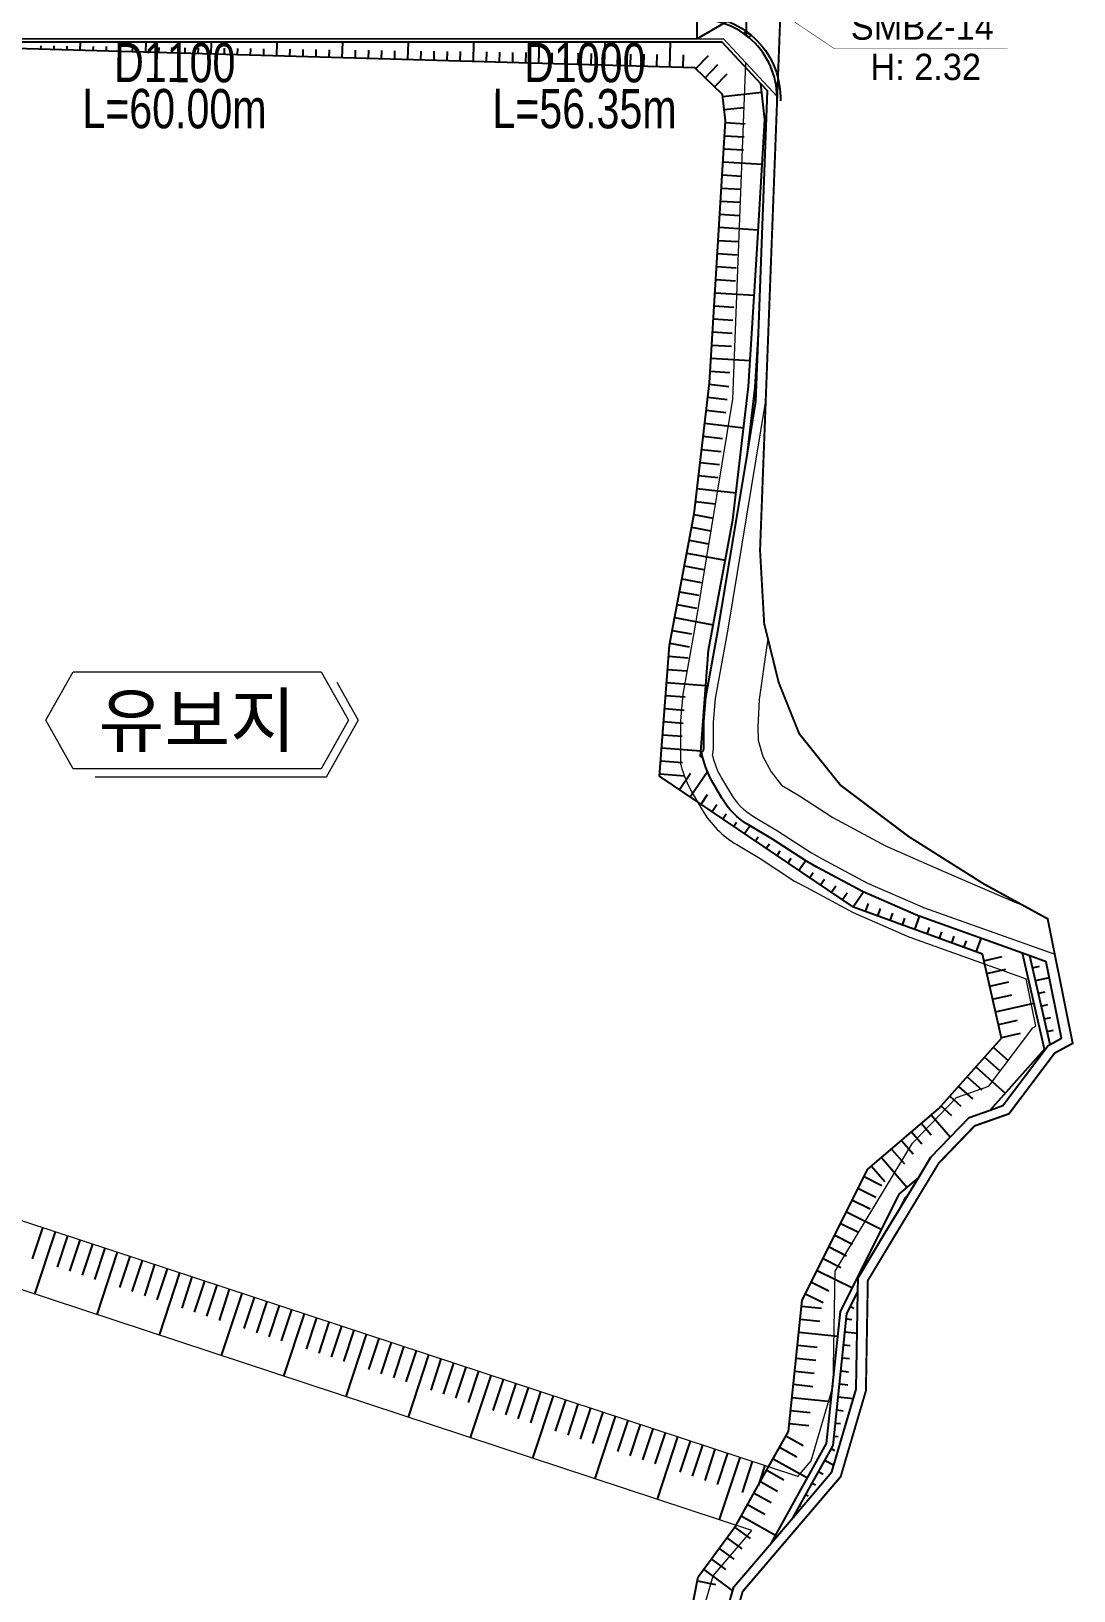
# Model space of a CAD drawing. Extents: x 230860 to 235519, y 342878 to 344985.
# Drawn here: x 232952.6 to 233111.7, y 343374.6 to 343612.6 of the extents above; entities that cross this region are included whole.
import ezdxf
from ezdxf.enums import TextEntityAlignment as Align

# ---------------------------------------------------------------- set-up
doc = ezdxf.new("R2010")
doc.units = 0
doc.linetypes.add('PHANTOM2', pattern=[1.25, 0.625, -0.125, 0.125, -0.125, 0.125, -0.125])
for name, color, linetype in [('##L형측구', 8, 'Continuous'), ('##보도', 3, 'Continuous'), ('#00_구역계_금회 변경(210413)', 1, 'Continuous'), ('CE-SLOP-FILL', 9, 'Continuous'), ('MN info M1', 2, 'Continuous'), ('storm_2호 우수받이', 1, 'Continuous'), ('storm_pipe dia_length', 7, 'Continuous'), ('도로시종점', 1, 'Continuous'), ('맨홀지시선', 7, 'Continuous')]:
    doc.layers.add(name, color=color, linetype=linetype)
doc.layers.add('00_도로_계획선', color=7, linetype='Continuous', lineweight=0)
doc.layers.add('블럭명', color=7, linetype='Continuous', lineweight=0)
doc.styles.get("Standard").update_dxf_attribs({"font": 'Dotum.TTF'})
doc.styles.add('스타일1', font='H2HDRM.TTF')

msp = doc.modelspace()

# ---------------------------------------------------------------- linework, layer by layer
at = {"layer": '##L형측구'}
msp.add_lwpolyline([(232454.108, 343318.9), (232683.01, 343101.521), (232765.343, 343189.233, 0.1907054), (232903.901, 343539.3), (232903.901, 343602.397, -0.4142136), (232916.401, 343614.897), (233054.416, 343614.897, -0.4253475), (233066.907, 343601.924)], format="xyb", dxfattribs=at)
at = {"layer": '##보도', "color": 8}
msp.add_lwpolyline([(233066.407, 343601.943, 0.4253475), (233054.416, 343614.397)], format="xyb", dxfattribs=at)
at = {"layer": '#00_구역계_금회 변경(210413)', "linetype": 'PHANTOM2', "ltscale": 20, "const_width": 0.3, "flags": 128}
msp.add_lwpolyline([(232023.898, 344289.364), (232030.531, 344289.026), (232043.601, 344288.138), (232080.14, 344285.346), (232097.92, 344284.293), (232117.754, 344282.993), (232125.614, 344282.399), (232137.55, 344281.631), (232157.734, 344280.228), (232177.728, 344278.951), (232198.023, 344277.905), (232218.42, 344278.857), (232233.264, 344282.106), (232245.282, 344286.376), (232249.795, 344288.107), (232254.246, 344289.994), (232258.628, 344292.034), (232262.937, 344294.225), (232267.168, 344296.565), (232271.314, 344299.05), (232275.372, 344301.678), (232279.336, 344304.445), (232283.201, 344307.347), (232286.964, 344310.383), (232290.618, 344313.547), (232294.161, 344316.836), (232297.587, 344320.246), (232313.67, 344336.818), (232316.517, 344339.652), (232319.461, 344342.385), (232322.497, 344345.015), (232325.623, 344347.537), (232328.835, 344349.95), (232332.128, 344352.249), (232335.499, 344354.434), (232338.943, 344356.5), (232342.458, 344358.445), (232346.037, 344360.267), (232349.678, 344361.964), (232353.376, 344363.533), (232357.125, 344364.974), (232360.922, 344366.284), (232364.763, 344367.461), (232368.642, 344368.504), (232372.554, 344369.412), (232376.496, 344370.184), (232380.463, 344370.818), (232384.449, 344371.315), (232452.997, 344378.651), (232454.948, 344378.828), (232456.904, 344378.941), (232458.862, 344378.99), (232460.821, 344378.975), (232462.779, 344378.896), (232464.733, 344378.753), (232466.681, 344378.546), (232468.621, 344378.276), (232470.552, 344377.943), (232479.652, 344375.902), (232481.041, 344375.59), (232483.596, 344374.968), (232486.45, 344374.273), (232495.009, 344372.461), (232499.081, 344371.599), (232538.644, 344362.748), (232557.298, 344357.07), (232563.106, 344355.345), (232564.403, 344354.983), (232565.712, 344354.665), (232567.03, 344354.392), (232568.357, 344354.162), (232569.691, 344353.978), (232571.031, 344353.839), (232572.374, 344353.745), (232573.72, 344353.696), (232575.067, 344353.693), (232576.413, 344353.734), (232577.757, 344353.822), (232579.097, 344353.954), (232580.432, 344354.131), (232598.835, 344356.893), (232598.835, 344356.893), (232615.69, 344360.429), (232622.221, 344361.986), (232625.865, 344362.855), (232625.865, 344362.855), (232628.057, 344363.164), (232630.257, 344363.409), (232632.463, 344363.589), (232634.674, 344363.704), (232636.887, 344363.755), (232727.023, 344364.533), (232729.387, 344364.517), (232731.749, 344364.427), (232751.97, 344362.95), (232759.941, 344362.231), (232763.82, 344361.752), (232765.63, 344361.529), (232770.755, 344360.805), (232775.792, 344360.018), (232783.656, 344358.526), (232791.466, 344356.778), (232799.216, 344354.778), (232806.896, 344352.526), (232814.499, 344350.026), (232822.017, 344347.28), (232829.441, 344344.291), (232836.764, 344341.061), (232843.979, 344337.596), (232889.108, 344314.57), (232889.481, 344309.391), (232881.341, 344266.254), (232877.499, 344246.611), (232874.945, 344232.517), (232874.271, 344218.268), (232875.134, 344209.776), (232882.429, 344185.035), (232895.612, 344149.82), (232922.066, 344102.477), (232926.514, 344094.161), (232980.514, 344014.161), (233008.876, 343976.936), (233012.741, 343966.88), (233016.145, 343887.735), (233019.822, 343868.381), (233044.8, 343774.592), (233048.514, 343693.67), (233049.441, 343688.235), (233067.194, 343632.173), (233067.437, 343629.126), (233063.809, 343533.354), (233064.439, 343522.175), (233066.65, 343513.19), (233069.773, 343505.386), (233076.074, 343497.513), (233086.501, 343489.662), (233097.943, 343482.445), (233107.682, 343477.119), (233111.504, 343458.117), (233108.754, 343456.627), (233108.754, 343456.627), (233101.78, 343447.36), (233096.55, 343445.52), (233091.07, 343439.83), (233084.14, 343428.36), (233080.25, 343421.92), (233079.96, 343405.11), (233076.11, 343391.99), (233061.15, 343374.45), (233058.66, 343365.76), (233054.631, 343358.506), (233052.7, 343355.03), (233049.51, 343341.3), (233049.77, 343339.48), (233030.245, 343335.193), (232974.33, 343277.97), (232971.95, 343277.48), (232966.13, 343276.28), (232965.81, 343276.07), (232937.137, 343257.61), (232818.11, 343134.97), (232811.86, 343128.78), (232723.615, 343039.09), (232720.48, 343029.84), (232714.93, 343028.2), (232708.85, 343027.68), (232702.89, 343025.34), (232684.48, 343022.24), (232675.86, 343014.96), (232656.64, 343016.47), (232650.39, 343016.96), (232638.289, 343018.529), (232634.217, 343019.058), (232632.486, 343019.083), (232506.755, 343150.979), (232371.045, 343280.518), (232230.117, 343412.802), (232224.857, 343417.715), (232195.632, 343445.009), (232179.037, 343460.762), (232168.555, 343473.181), (232153.897, 343495.289), (232142.471, 343517.128), (232140.188, 343522.455), (232136.055, 343538.551), (232135.467, 343554.863), (232135.387, 343561.34), (232135.248, 343572.67), (232136.365, 343598.107), (232151.049, 343812.635), (232150.562, 343932.138), (232150.55, 343933.659), (232150.434, 343938.657), (232150.199, 343943.652), (232149.845, 343948.639), (232149.373, 343953.617), (232148.782, 343958.582), (232148.073, 343963.531), (232147.246, 343968.462), (232146.302, 343973.373), (232145.242, 343978.259), (232144.066, 343983.118), (232142.774, 343987.949), (232141.367, 343992.747), (232139.847, 343997.51), (232138.214, 344002.236), (232136.469, 344006.921), (232134.612, 344011.564), (232132.646, 344016.161), (232130.571, 344020.71), (232128.388, 344025.208), (232126.099, 344029.654), (232123.704, 344034.043), (232121.206, 344038.374), (232118.605, 344042.644), (232115.903, 344046.851), (232091.852, 344083.341), (232067.899, 344083.341), (232034.824, 344133.522), (232018.39, 344158.455), (232018.044, 344158.981), (232015.314, 344163.17), (232012.618, 344167.381), (232009.957, 344171.614), (232007.331, 344175.868), (232004.739, 344180.144), (232002.183, 344184.442), (231999.662, 344188.759), (231997.177, 344193.098), (231994.727, 344197.457), (231992.313, 344201.835), (231989.935, 344206.234), (231988.663, 344208.633), (231980.325, 344221.579), (231979.44, 344223.353), (231977.24, 344227.856), (231975.075, 344232.377), (231972.948, 344236.916), (231970.858, 344241.471), (231968.806, 344246.044), (231966.791, 344250.634), (231964.813, 344255.24), (231962.874, 344259.861), (231960.973, 344264.499), (231959.109, 344269.152), (231957.284, 344273.821), (231955.497, 344278.503), (231955.072, 344279.647), (231953.749, 344283.201), (231952.039, 344287.912), (231951.662, 344288.978), (231952.635, 344288.989), (231960.846, 344288.871), (231961.863, 344288.878), (231968.729, 344288.926), (231974.518, 344289.119), (231985.163, 344289.397), (231990.881, 344289.479), (232002.63, 344289.477), (232002.63, 344289.477), (232010.957, 344289.395), (232021.545, 344289.37)], close=True, dxfattribs=at)
at = {"layer": '00_도로_계획선', "linetype": 'Continuous'}
for points in [[(233054.416, 343611.397), (232916.401, 343611.397, 0.0147418), (232915.871, 343611.381, 0.0147418)], [(233051.734, 343500.621, 0.068712), (233053.619, 343496.072), (233054.985, 343493.741, 0.1266577), (233060.256, 343488.434), (233063.842, 343486.3), (233069.076, 343482.888), (233070.82, 343481.931), (233077.995, 343478.061), (233086.174, 343474.518, 0.0162417), (233087.08, 343474.16), (233104.427, 343467.949)], [(233056.532, 343502.038, 0.0717686), (233057.933, 343498.6), (233059.299, 343496.269, 0.1266577), (233062.813, 343492.731), (233066.487, 343490.545), (233071.647, 343487.18), (233073.209, 343486.323), (233080.179, 343482.564), (233088.161, 343479.106, 0.0162417), (233088.765, 343478.867), (233108.772, 343471.704)]]:
    msp.add_lwpolyline(points, format="xyb", dxfattribs=at)
for points in [[(232915.886, 343611.397), (233058.227, 343611.397)], [(233066.433, 343602.618), (233058.227, 343611.397)], [(233059.679, 343556.409), (233061.624, 343607.763)], [(233066.433, 343602.618), (233064.663, 343555.905)], [(233051.734, 343500.621), (233051.719, 343507.32), (233052.073, 343511.42), (233054.026, 343522.181), (233059.679, 343556.409)], [(233056.532, 343502.038), (233056.558, 343502.065), (233056.632, 343502.312), (233056.728, 343503.049), (233056.719, 343507.11), (233057.034, 343510.757), (233058.952, 343521.327), (233064.663, 343555.906)], [(233065.02, 343519.813), (233064.852, 343518.826), (233063.673, 343510.577), (233063.473, 343506.38), (233063.545, 343504.369), (233064.238, 343501.906), (233065.508, 343499.526), (233067.102, 343497.51), (233069.82, 343495.893), (233074.889, 343492.588), (233076.221, 343491.857), (233082.932, 343488.237), (233091.76, 343484.412), (233102.947, 343479.566), (233103.791, 343479.247)], [(233065.02, 343519.813), (233064.852, 343518.826), (233063.673, 343510.577), (233063.473, 343506.38), (233063.545, 343504.369), (233064.238, 343501.906), (233065.508, 343499.526), (233067.102, 343497.51), (233069.82, 343495.893), (233074.889, 343492.588), (233076.221, 343491.857), (233082.932, 343488.237), (233091.76, 343484.412), (233102.947, 343479.566), (233103.79, 343479.247)], [(233065.02, 343519.813), (233066.65, 343513.19), (233069.773, 343505.386), (233076.074, 343497.513), (233086.501, 343489.662), (233097.943, 343482.445), (233103.79, 343479.247)], [(232818.11, 343134.97), (232937.137, 343257.61), (232965.81, 343276.07), (232966.128, 343276.28), (232971.95, 343277.48), (232974.33, 343277.97), (233030.245, 343335.193), (233049.77, 343339.48), (233049.51, 343341.3), (233052.7, 343355.03), (233054.631, 343358.506), (233058.66, 343365.76), (233061.15, 343374.45), (233076.11, 343391.99), (233079.96, 343405.11), (233080.25, 343421.92), (233084.14, 343428.36), (233091.07, 343439.83), (233096.55, 343445.52), (233101.78, 343447.36), (233108.754, 343456.627), (233108.754, 343456.627), (233111.504, 343458.117), (233108.772, 343471.704)], [(233069.558, 343392.013), (233071.613, 343394.422), (233074.973, 343405.871), (233075.274, 343423.353), (233079.86, 343430.945), (233087.08, 343442.895), (233093.772, 343449.843), (233098.694, 343451.575), (233105.415, 343460.504), (233105.874, 343460.753), (233104.427, 343467.949)], [(233069.558, 343392.013), (232899.256, 343448.135)], [(233062.548, 343383.794), (232897.372, 343438.227)], [(232807.992, 343131.986), (232814.557, 343138.488), (232934.059, 343261.618), (232940.221, 343265.06), (232964.247, 343281.034), (232971.533, 343282.261), (233027.713, 343339.756), (233044.895, 343343.529), (233047.989, 343356.845), (233050.261, 343360.935), (233054.011, 343367.687), (233056.642, 343376.87), (233062.548, 343383.794)]]:
    msp.add_lwpolyline(points, dxfattribs=at)
at = {"layer": 'CE-SLOP-FILL', "color": 8}
for p, q in [((232954.103, 343609.821), (232954.118, 343610.359)), ((232956.102, 343609.764), (232956.118, 343610.331)), ((232958.101, 343609.708), (232958.118, 343610.302)), ((232960.1, 343609.651), (232960.135, 343610.897)), ((232962.099, 343609.595), (232962.118, 343610.246)), ((232964.098, 343609.538), (232964.118, 343610.218)), ((232966.098, 343609.481), (232966.118, 343610.189)), ((232968.097, 343609.425), (232968.118, 343610.161)), ((232970.096, 343609.368), (232970.139, 343610.897)), ((232972.095, 343609.312), (232972.118, 343610.104)), ((232974.094, 343609.255), (232974.118, 343610.076)), ((232976.094, 343609.198), (232976.118, 343610.048)), ((232978.093, 343609.142), (232978.118, 343610.019)), ((232980.092, 343609.085), (232980.143, 343610.897)), ((232982.091, 343609.029), (232982.118, 343609.963)), ((232984.09, 343608.972), (232984.118, 343609.935)), ((232986.09, 343608.916), (232986.118, 343609.906)), ((232988.089, 343608.859), (232988.118, 343609.878)), ((232990.088, 343608.802), (232990.147, 343610.897)), ((232992.087, 343608.746), (232992.118, 343609.821)), ((232994.086, 343608.689), (232994.118, 343609.793)), ((232996.086, 343608.633), (232996.118, 343609.765)), ((232998.085, 343608.576), (232998.118, 343609.737)), ((233000.084, 343608.519), (233000.151, 343610.897)), ((233002.083, 343608.463), (233002.118, 343609.68)), ((233004.082, 343608.406), (233004.118, 343609.652)), ((233006.082, 343608.35), (233006.118, 343609.623)), ((233008.081, 343608.293), (233008.118, 343609.595)), ((233010.08, 343608.236), (233010.155, 343610.897)), ((233012.079, 343608.18), (233012.118, 343609.538)), ((233014.078, 343608.123), (233014.118, 343609.51)), ((233016.078, 343608.067), (233016.118, 343609.482)), ((233018.077, 343608.01), (233018.118, 343609.454)), ((233020.076, 343607.953), (233020.159, 343610.897)), ((233022.075, 343607.897), (233022.118, 343609.397)), ((233030.072, 343607.67), (233030.163, 343610.897)), ((233040.068, 343607.387), (233040.167, 343610.897)), ((233050.064, 343607.104), (233050.171, 343610.897)), ((233024.074, 343607.84), (233024.118, 343609.369)), ((233026.074, 343607.784), (233026.118, 343609.34)), ((233028.073, 343607.727), (233028.118, 343609.312)), ((233032.071, 343607.614), (233032.118, 343609.255)), ((233034.07, 343607.557), (233034.118, 343609.227)), ((233036.07, 343607.501), (233036.118, 343609.199)), ((233038.069, 343607.444), (233038.118, 343609.171)), ((233042.067, 343607.331), (233042.118, 343609.114)), ((233044.066, 343607.274), (233044.118, 343609.086)), ((233046.066, 343607.218), (233046.118, 343609.057)), ((233048.065, 343607.161), (233048.118, 343609.029)), ((233052.063, 343607.048), (233052.118, 343608.972)), ((233054.005, 343606.854), (233055.953, 343608.876)), ((233055.445, 343605.466), (233057.385, 343607.479)), ((233056.885, 343604.078), (233058.788, 343606.053)), ((233058.13, 343602.594), (233064.093, 343603.255)), ((233058.35, 343600.606), (233061.332, 343600.937)), ((233058.522, 343598.617), (233061.517, 343598.436)), ((233058.401, 343596.621), (233061.396, 343596.44)), ((233058.281, 343594.625), (233061.275, 343594.443)), ((233058.039, 343590.632), (233061.033, 343590.451)), ((233058.16, 343592.628), (233064.149, 343592.266)), ((233057.918, 343588.636), (233060.913, 343588.454)), ((233057.797, 343586.639), (233060.792, 343586.458)), ((233057.676, 343584.643), (233060.671, 343584.462)), ((233057.555, 343582.647), (233063.544, 343582.284)), ((233057.313, 343578.654), (233060.307, 343578.466)), ((233057.435, 343580.65), (233060.429, 343580.469)), ((233057.188, 343576.658), (233060.182, 343576.47)), ((233057.063, 343574.662), (233060.057, 343574.474)), ((233056.938, 343572.666), (233062.926, 343572.291)), ((233056.813, 343570.67), (233059.807, 343570.482)), ((233056.563, 343566.677), (233059.557, 343566.49)), ((233056.688, 343568.674), (233059.682, 343568.486)), ((233056.438, 343564.681), (233059.432, 343564.494)), ((233063.541, 343566.118), (233063.545, 343566.118)), ((233056.313, 343562.685), (233062.301, 343562.31)), ((233063.291, 343562.126), (233063.344, 343562.123)), ((233063.416, 343564.122), (233063.445, 343564.12)), ((233056.188, 343560.689), (233059.182, 343560.502)), ((233063.166, 343560.13), (233063.244, 343560.125)), ((233056.051, 343558.694), (233059.031, 343558.345)), ((233063.034, 343558.135), (233063.246, 343558.11)), ((233055.586, 343554.721), (233058.566, 343554.372)), ((233055.819, 343556.708), (233058.799, 343556.359)), ((233062.801, 343556.148), (233062.985, 343556.127)), ((233055.354, 343552.735), (233061.313, 343552.037)), ((233062.569, 343554.162), (233062.709, 343554.145)), ((233055.121, 343550.748), (233058.101, 343550.4)), ((233062.103, 343550.189), (233062.15, 343550.183)), ((233062.336, 343552.175), (233062.43, 343552.164)), ((233054.889, 343548.762), (233057.868, 343548.413)), ((233054.656, 343546.776), (233057.636, 343546.427)), ((233054.191, 343542.803), (233060.15, 343542.105)), ((233054.423, 343544.789), (233057.403, 343544.44)), ((233053.958, 343540.816), (233056.938, 343540.467)), ((233053.721, 343538.831), (233056.67, 343538.279)), ((233053.354, 343536.865), (233056.302, 343536.313)), ((233052.986, 343534.899), (233055.935, 343534.347)), ((233052.251, 343530.967), (233055.2, 343530.416)), ((233052.619, 343532.933), (233058.516, 343531.83)), ((233051.884, 343529.001), (233054.833, 343528.45)), ((233051.516, 343527.035), (233054.465, 343526.484)), ((233051.149, 343525.069), (233054.098, 343524.518)), ((233050.781, 343523.103), (233056.679, 343522)), ((233050.046, 343519.171), (233052.998, 343518.619)), ((233050.414, 343521.137), (233053.363, 343520.586)), ((233049.865, 343517.181), (233052.856, 343516.953)), ((233049.713, 343515.186), (233052.704, 343514.959)), ((233049.561, 343513.192), (233055.544, 343512.737)), ((233049.41, 343511.198), (233052.401, 343510.97)), ((233049.106, 343507.21), (233052.097, 343506.982)), ((233049.258, 343509.204), (233052.249, 343508.976)), ((233048.954, 343505.215), (233051.946, 343504.988)), ((233048.803, 343503.221), (233054.785, 343502.766)), ((233048.651, 343501.227), (233052.001, 343500.972)), ((233048.499, 343499.233), (233052.35, 343498.94)), ((233051.511, 343496.847), (233053.19, 343499.332)), ((233053.168, 343495.727), (233055.771, 343499.58)), ((233054.825, 343494.607), (233055.818, 343496.077)), ((233056.482, 343493.487), (233057.207, 343494.561)), ((233058.139, 343492.368), (233058.65, 343493.124)), ((233059.796, 343491.248), (233060.203, 343491.85)), ((233061.454, 343490.128), (233062.257, 343491.317)), ((233063.111, 343489.008), (233063.544, 343489.65)), ((233064.768, 343487.889), (233065.234, 343488.578)), ((233066.425, 343486.769), (233066.9, 343487.472)), ((233068.082, 343485.649), (233068.566, 343486.366)), ((233069.739, 343484.53), (233070.726, 343485.99)), ((233071.397, 343483.41), (233071.938, 343484.211)), ((233073.054, 343482.29), (233073.651, 343483.174)), ((233074.711, 343481.17), (233075.364, 343482.137)), ((233076.368, 343480.051), (233077.077, 343481.1)), ((233078.025, 343478.931), (233079.557, 343481.199)), ((233079.897, 343478.231), (233080.343, 343479.448)), ((233081.775, 343477.543), (233082.201, 343478.706)), ((233083.653, 343476.856), (233084.059, 343477.964)), ((233085.531, 343476.168), (233085.917, 343477.222)), ((233087.409, 343475.481), (233088.147, 343477.496)), ((233089.287, 343474.793), (233089.659, 343475.807)), ((233091.166, 343474.106), (233091.539, 343475.126)), ((233093.044, 343473.418), (233093.42, 343474.445)), ((233094.922, 343472.731), (233095.3, 343473.765)), ((233096.8, 343472.043), (233097.562, 343474.124)), ((233097.952, 343470.716), (233100.738, 343471.353)), ((233098.398, 343468.766), (233101.322, 343469.435)), ((233105.376, 343469.65), (233106.465, 343469.899)), ((233098.844, 343466.816), (233101.768, 343467.485)), ((233105.822, 343467.7), (233107.949, 343468.187)), ((233099.289, 343464.867), (233102.214, 343465.535)), ((233099.735, 343462.917), (233105.584, 343464.254)), ((233106.268, 343465.751), (233107.306, 343465.988)), ((233106.714, 343463.801), (233107.726, 343464.032)), ((233107.159, 343461.851), (233108.146, 343462.077)), ((233100.181, 343460.967), (233103.105, 343461.636)), ((233100.627, 343459.018), (233103.551, 343459.686)), ((233107.605, 343459.902), (233108.566, 343460.121)), ((233099.403, 343457.499), (233101.639, 343455.499)), ((233098.07, 343456.008), (233100.306, 343454.008)), ((233095.404, 343453.026), (233097.64, 343451.026)), ((233096.737, 343454.517), (233101.209, 343450.517)), ((233092.737, 343450.044), (233094.453, 343448.51)), ((233094.07, 343451.535), (233096.196, 343449.634)), ((233091.404, 343448.553), (233093.012, 343447.116)), ((233088.421, 343445.895), (233089.931, 343444.136)), ((233089.938, 343447.198), (233092.834, 343443.824)), ((233085.385, 343443.29), (233087.153, 343441.231)), ((233086.903, 343444.593), (233088.475, 343442.761)), ((233082.35, 343440.685), (233086.258, 343436.132)), ((233083.868, 343441.987), (233085.822, 343439.711)), ((233080.833, 343439.382), (233082.85, 343437.032)), ((233078.809, 343435.986), (233081.492, 343434.642)), ((233079.705, 343437.775), (233082.388, 343436.431)), ((233077.913, 343434.198), (233080.596, 343432.854)), ((233077.017, 343432.41), (233082.382, 343429.722)), ((233085.249, 343433.213), (233085.276, 343433.199)), ((232954.353, 343429.978), (232952.788, 343425.229)), ((232956.253, 343429.352), (232953.123, 343419.854)), ((232958.152, 343428.726), (232956.587, 343423.977)), ((233075.225, 343428.834), (233077.908, 343427.49)), ((233076.121, 343430.622), (233078.804, 343429.278)), ((232960.052, 343428.1), (232958.487, 343423.351)), ((232961.951, 343427.474), (232960.386, 343422.725)), ((232963.851, 343426.848), (232962.286, 343422.099)), ((232965.75, 343426.222), (232962.62, 343416.724)), ((233074.329, 343427.046), (233077.012, 343425.702)), ((232967.65, 343425.596), (232966.085, 343420.847)), ((232969.549, 343424.97), (232967.984, 343420.221)), ((232971.449, 343424.344), (232969.884, 343419.595)), ((233073.433, 343425.258), (233076.116, 343423.914)), ((232973.348, 343423.718), (232971.783, 343418.969)), ((232975.248, 343423.092), (232972.118, 343413.595)), ((232977.147, 343422.466), (232975.582, 343417.717)), ((232979.047, 343421.84), (232977.482, 343417.091)), ((233071.641, 343421.682), (233074.324, 343420.338)), ((233072.537, 343423.47), (233077.902, 343420.782)), ((232980.946, 343421.214), (232979.381, 343416.465)), ((232982.846, 343420.588), (232981.281, 343415.839)), ((232984.745, 343419.962), (232981.615, 343410.465)), ((232986.645, 343419.336), (232985.08, 343414.587)), ((233070.745, 343419.894), (233073.428, 343418.55)), ((233078.499, 343419.743), (233078.605, 343419.69)), ((232988.544, 343418.71), (232986.979, 343413.961)), ((232990.444, 343418.084), (232988.879, 343413.336)), ((232992.343, 343417.458), (232990.778, 343412.71)), ((232994.243, 343416.832), (232991.113, 343407.335)), ((233070.153, 343418.017), (233073.175, 343417.698)), ((233077.603, 343417.955), (233078.138, 343417.687)), ((232996.142, 343416.206), (232994.577, 343411.458)), ((232998.042, 343415.58), (232996.477, 343410.832)), ((232999.941, 343414.954), (232998.376, 343410.206)), ((233001.841, 343414.328), (233000.276, 343409.58)), ((233069.943, 343416.028), (233072.926, 343415.713)), ((233076.988, 343416.085), (233077.817, 343415.997)), ((233003.74, 343413.702), (233000.61, 343404.205)), ((233005.64, 343413.076), (233004.075, 343408.328)), ((233007.539, 343412.451), (233005.974, 343407.702)), ((233069.523, 343412.05), (233072.506, 343411.735)), ((233069.733, 343414.039), (233075.7, 343413.408)), ((233076.568, 343412.107), (233077.572, 343412.001)), ((233076.778, 343414.096), (233078.612, 343413.902)), ((233009.439, 343411.825), (233007.874, 343407.076)), ((233011.338, 343411.199), (233009.773, 343406.45)), ((233013.238, 343410.573), (233010.108, 343401.075)), ((233015.137, 343409.947), (233013.572, 343405.198)), ((233069.312, 343410.061), (233072.296, 343409.746)), ((233076.357, 343410.118), (233077.45, 343410.002)), ((233017.037, 343409.321), (233015.472, 343404.572)), ((233018.936, 343408.695), (233017.372, 343403.946)), ((233020.836, 343408.069), (233019.271, 343403.32)), ((233022.735, 343407.443), (233019.606, 343397.945)), ((233069.102, 343408.072), (233072.086, 343407.757)), ((233076.147, 343408.129), (233077.327, 343408.004)), ((233024.635, 343406.817), (233023.07, 343402.068)), ((233026.535, 343406.191), (233024.97, 343401.442)), ((233028.434, 343405.565), (233026.869, 343400.816)), ((233030.334, 343404.939), (233028.769, 343400.19)), ((233068.892, 343406.083), (233071.875, 343405.768)), ((233075.937, 343406.14), (233077.205, 343406.006)), ((233032.233, 343404.313), (233029.103, 343394.815)), ((233034.133, 343403.687), (233032.568, 343398.938)), ((233036.032, 343403.061), (233034.467, 343398.312)), ((233037.932, 343402.435), (233036.367, 343397.686)), ((233068.682, 343404.094), (233074.649, 343403.464)), ((233075.727, 343404.151), (233078.044, 343403.906)), ((233039.831, 343401.809), (233038.266, 343397.06)), ((233041.731, 343401.183), (233038.601, 343391.685)), ((233043.63, 343400.557), (233042.065, 343395.808)), ((233068.261, 343400.117), (233071.245, 343399.801)), ((233068.472, 343402.105), (233071.455, 343401.79)), ((233075.306, 343400.173), (233076.103, 343400.089)), ((233075.517, 343402.162), (233076.494, 343402.059)), ((233045.53, 343399.931), (233043.965, 343395.182)), ((233047.429, 343399.305), (233045.864, 343394.556)), ((233049.329, 343398.679), (233047.764, 343393.93)), ((233051.228, 343398.053), (233048.098, 343388.555)), ((233067.756, 343398.221), (233070.377, 343396.762)), ((233075.096, 343398.184), (233075.711, 343398.119)), ((233053.128, 343397.427), (233051.563, 343392.678)), ((233055.027, 343396.801), (233053.462, 343392.052)), ((233056.927, 343396.175), (233055.362, 343391.426)), ((233058.826, 343395.549), (233057.261, 343390.8)), ((233066.783, 343396.474), (233069.404, 343395.014)), ((233074.677, 343396.262), (233075.16, 343395.993)), ((233060.726, 343394.923), (233057.596, 343385.426)), ((233062.625, 343394.297), (233061.06, 343389.548)), ((233064.525, 343393.671), (233063.512, 343390.599)), ((233064.837, 343392.979), (233067.458, 343391.52)), ((233065.81, 343394.726), (233071.052, 343391.808)), ((233073.704, 343394.514), (233075.065, 343393.756)), ((233063.864, 343391.231), (233066.486, 343389.772)), ((233071.758, 343391.019), (233072.285, 343390.726)), ((233072.731, 343392.767), (233073.433, 343392.376)), ((233062.892, 343389.484), (233065.513, 343388.025)), ((233070.785, 343389.272), (233071.136, 343389.077)), ((233060.946, 343385.989), (233066.188, 343383.07)), ((233061.919, 343387.736), (233064.54, 343386.277)), ((233069.812, 343387.525), (233069.988, 343387.427)), ((233059.933, 343384.267), (233062.281, 343382.553)), ((233057.575, 343381.036), (233059.8, 343379.412)), ((233058.754, 343382.652), (233061.04, 343380.983)), ((233056.395, 343379.421), (233058.56, 343377.841)), ((233055.216, 343377.806), (233059.628, 343374.585)), ((233054.274, 343376.086), (233057.01, 343375.54))]:
    msp.add_line(p, q, dxfattribs=at)
for points in [[(233052.283, 343366.118), (233054.392, 343376.677), (233060.161, 343384.58), (233065.115, 343393.477), (233068.133, 343398.898), (233070.246, 343418.898), (233080.268, 343438.898), (233091.03, 343448.135), (233100.654, 343458.897), (233097.726, 343471.704), (233078.074, 343478.898), (233048.474, 343498.898), (233049.995, 343518.898), (233053.734, 343538.898), (233056.075, 343558.898), (233057.329, 343578.898), (233058.539, 343598.898), (233058.094, 343602.913), (233053.856, 343606.997), (232916.093, 343610.897)], [(233063.561, 343566.426), (233064.964, 343603.458), (233063.951, 343604.542)], [(233061.871, 343548.202), (233063.05, 343558.272), (233063.561, 343566.426)], [(233061.871, 343548.202), (233063.168, 343556.056), (233063.561, 343566.426)], [(233104.959, 343471.476), (233103.842, 343471.876)], [(233108.051, 343457.952), (233104.959, 343471.476)], [(233108.051, 343457.952), (233109.815, 343458.908), (233107.468, 343470.577), (233104.959, 343471.476)], [(233098.903, 343447.938), (233100.854, 343448.624), (233107.752, 343457.79), (233108.051, 343457.952)], [(233086.318, 343434.866), (233087.972, 343437.603)], [(233086.318, 343434.866), (233085.896, 343434.503), (233084.907, 343432.53)], [(233084.907, 343432.53), (233086.318, 343434.866)], [(233078.72, 343420.183), (233078.757, 343422.35), (233082.856, 343429.136), (233084.907, 343432.53)], [(233068.84, 343385.777), (233071.231, 343390.072), (233074.944, 343396.741), (233077.074, 343416.898), (233078.72, 343420.183)], [(233068.84, 343385.777), (233074.761, 343392.72), (233078.464, 343405.338), (233078.72, 343420.183)], [(233065.544, 343381.913), (233068.84, 343385.777)]]:
    msp.add_lwpolyline(points, dxfattribs=at)
for points in [[(233057.265, 343366.338), (233059.798, 343375.176), (233065.544, 343381.913), (233070.357, 343390.558), (233073.971, 343397.049), (233076.099, 343417.184), (233085.092, 343435.131), (233087.972, 343437.603), (233089.873, 343440.75), (233095.717, 343446.817), (233098.903, 343447.938), (233107.195, 343457.21), (233103.842, 343471.876), (233088.26, 343477.455, -0.0162417), (233087.565, 343477.73), (233079.524, 343481.213), (233072.493, 343485.005), (233070.876, 343485.892), (233065.694, 343489.271), (233062.046, 343491.442, -0.1266577), (233058.005, 343495.51), (233056.639, 343497.841, -0.0718014), (233055.076, 343501.679), (233054.721, 343501.918), (233055.953, 343518.117), (233059.669, 343537.997), (233062.053, 343558.361), (233063.317, 343578.529), (233064.559, 343599.048), (233063.951, 343604.542), (233058.01, 343610.897), (232916.093, 343610.897)], [(233055.076, 343501.679, -0.0148175), (233054.894, 343502.518), (233055.185, 343502.811), (233055.228, 343503.144), (233055.219, 343507.173), (233055.546, 343510.956), (233057.474, 343521.583), (233061.871, 343548.202)]]:
    msp.add_lwpolyline(points, format="xyb", dxfattribs=at)
at = {"layer": 'storm_2호 우수받이'}
msp.add_line((233061.752, 343611.893), (233061.752, 343618.897), dxfattribs=at)
msp.add_lwpolyline([(233061.601, 343612.515), (233062.392, 343611.904), (233062.148, 343611.588), (233061.357, 343612.199)], close=True, dxfattribs=at)
at = {"layer": '도로시종점'}
for p, q in [((233054.218, 343611.397), (233054.139, 343626.259)), ((233067.05, 343618.897), (233054.218, 343611.397))]:
    msp.add_line(p, q, dxfattribs=at)
at = {"layer": '맨홀지시선', "color": 30, "const_width": 0.08}
msp.add_lwpolyline([(233061.752, 343618.897), (233075.18, 343609.885), (233101.563, 343609.885)], dxfattribs=at)
at = {"layer": '블럭명'}
for points in [[(232996.872, 343499.999), (232959.016, 343499.999), (232954.872, 343507.415), (232959.016, 343514.831), (232996.872, 343514.831), (233001.016, 343507.415), (232996.872, 343499.999)], [(232999.243, 343513.223), (233002.489, 343507.415), (232997.626, 343498.713), (232962.355, 343498.713)]]:
    msp.add_lwpolyline(points, dxfattribs=at)

# ---------------------------------------------------------------- texts
at = {"layer": 'MN info M1', "color": 30, "style": '스타일1'}
for s, p in [('SMB2-14', (233088.562, 343610.069)), ('H: 2.32', (233089.083, 343603.924))]:
    msp.add_text(s, height=4, dxfattribs=at).set_placement(p, align=Align.BOTTOM_CENTER)
at = {"layer": 'storm_pipe dia_length', "width": 0.8}
for s, p in [('D1100', (232974.515, 343604.794)), ('D1000', (233037.071, 343604.794)), ('L=60.00m', (232974.472, 343597.755)), ('L=56.35m', (233037.028, 343597.755))]:
    msp.add_text(s, height=6, rotation=359.8867, dxfattribs=at).set_placement(p, align=Align.CENTER)
at = {"layer": '블럭명'}
msp.add_text('유보지', height=8, dxfattribs=at).set_placement((232977.944, 343507.415), align=Align.MIDDLE_CENTER)

doc.saveas('drawing.dxf')
